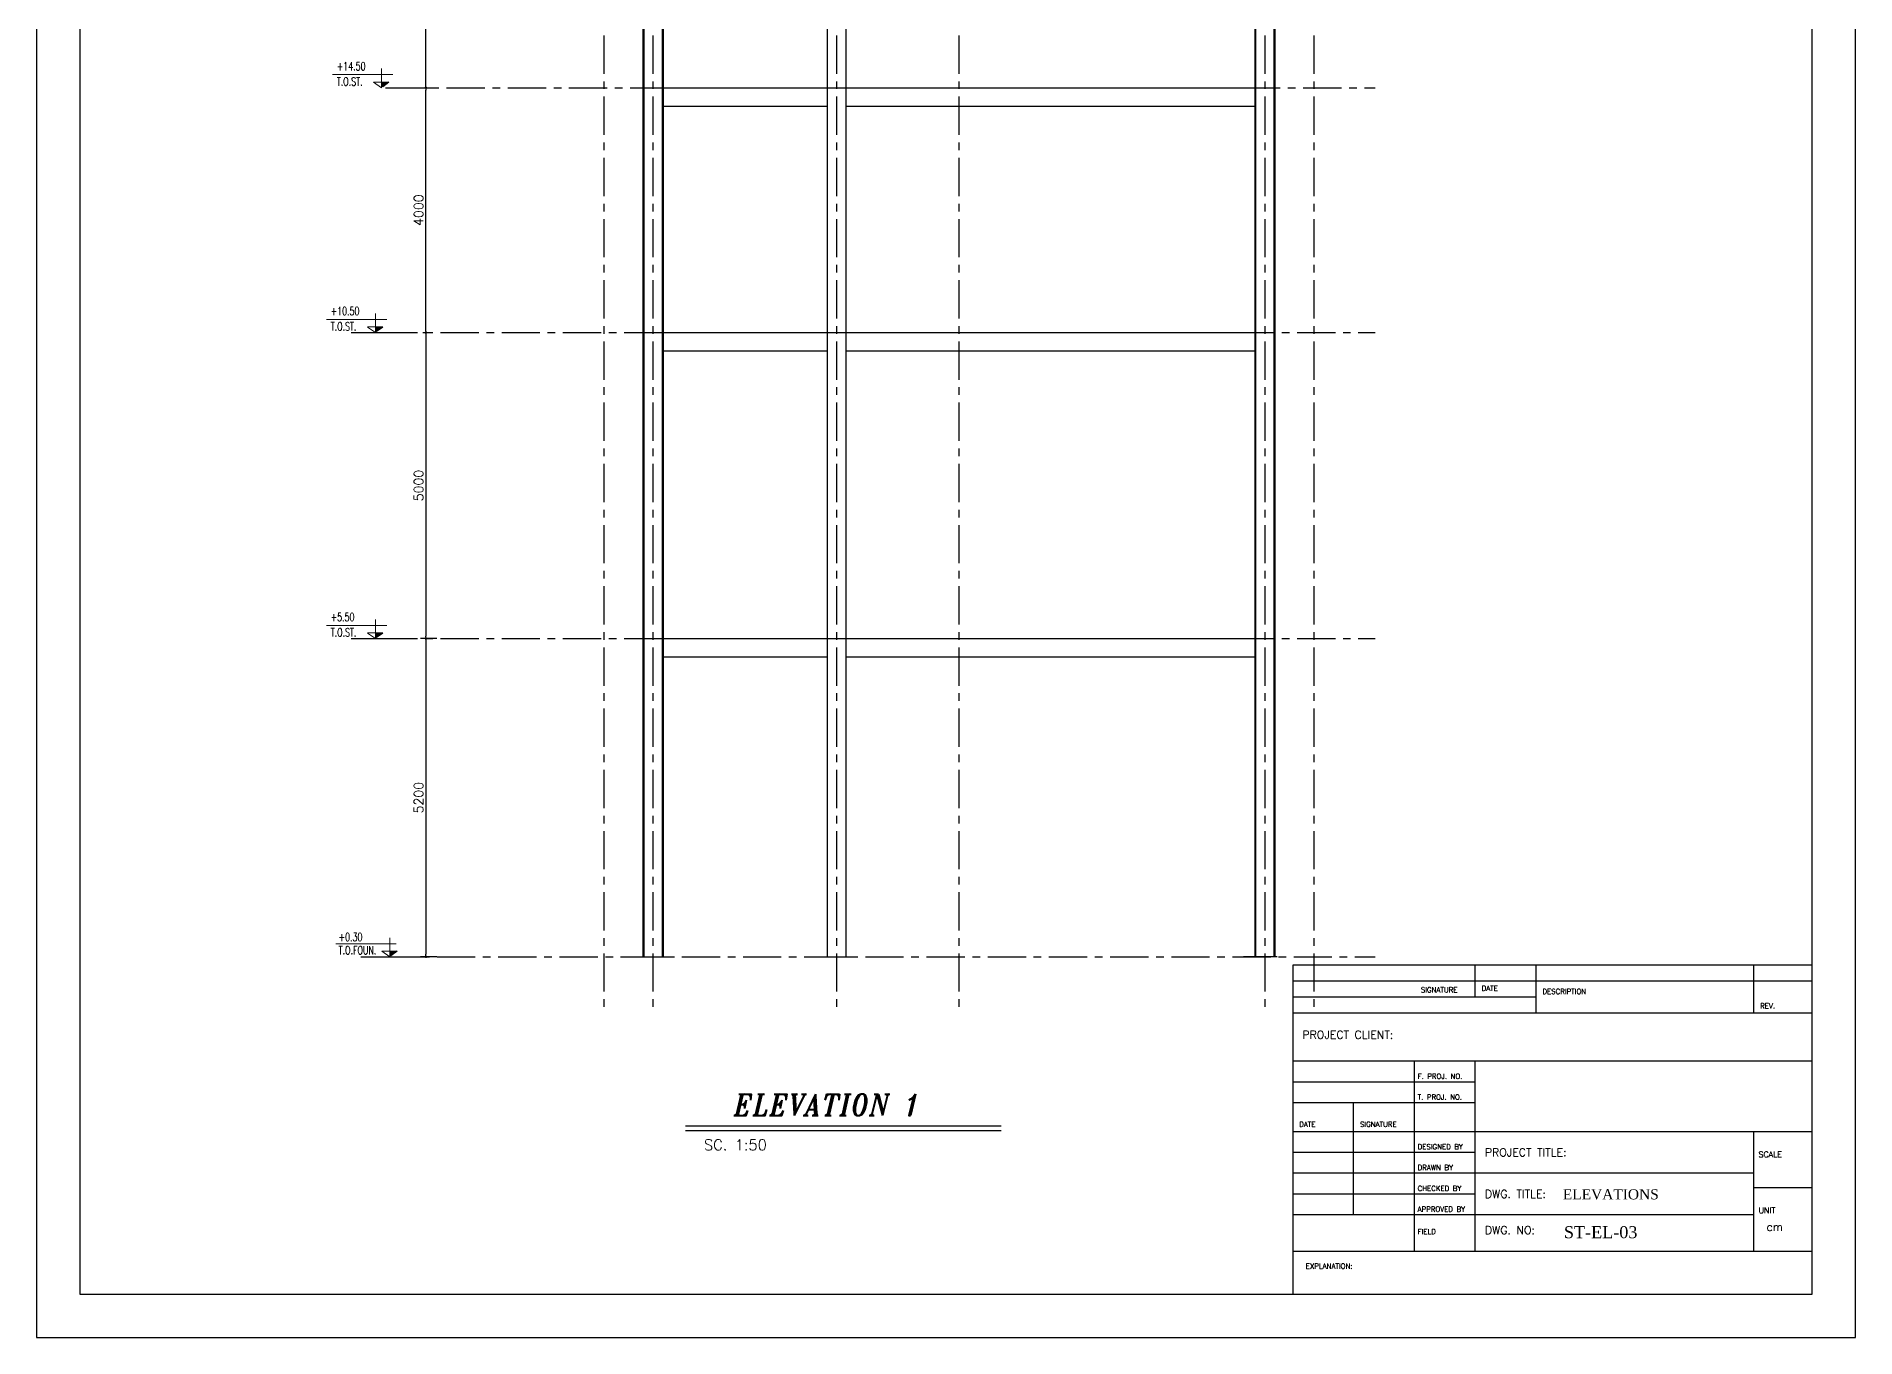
# Model space of a CAD drawing. Header units: inches. Extents: x 1387 to 2676, y -3554 to -2136.
# Drawn here: x 2520.3 to 2579.7, y -3086.3 to -3043.8 of the extents above; entities that cross this region are included whole.
import ezdxf

# ---------------------------------------------------------------- set-up
doc = ezdxf.new("R2010")
doc.units = ezdxf.units.IN
doc.header["$MEASUREMENT"] = 0
doc.linetypes.add('CENTER', pattern=[2, 1.25, -0.25, 0.25, -0.25])
doc.linetypes.add('HIDDEN', pattern=[0.375, 0.25, -0.125])
for name, color, linetype in [('1', 1, 'Continuous'), ('2H', 2, 'HIDDEN'), ('3', 3, 'HIDDEN'), ('3G', 3, 'Continuous'), ('4C', 4, 'Continuous'), ('6M', 6, 'Continuous'), ('AXE', 1, 'CENTER'), ('D', 1, 'Continuous'), ('DIM', 8, 'Continuous'), ('Layer4', 118, 'Continuous'), ('LEVEL', 3, 'HIDDEN'), ('Pich', 2, 'Continuous')]:
    doc.layers.add(name, color=color, linetype=linetype)
doc.layers.add('2', color=2, linetype='Continuous', lineweight=9)
doc.styles.add('ITALICT', font='italict')
doc.styles.add('ROMANS', font='ROMANS')
doc.styles.add('ROMANT', font='romant')
doc.styles.add('style1', font='times.ttf')
doc.dimstyles.new('1-50-2', dxfattribs={"dimtxt": 0.3, "dimasz": 0.08, "dimexe": 0.18, "dimexo": 0.0625, "dimgap": 0.09, "dimtad": 1, "dimdec": 0, "dimlfac": 500, "dimdsep": 46, "dimtxsty": 'ROMANT', "dimblk": 'DOT', "dimcen": 0.09, "dimclrd": 1, "dimclre": 1, "dimclrt": 3, "dimadec": 0, "dimazin": 0, "dimtfac": 1, "dimtdec": 0, "dimtix": 1, "dimtofl": 0, "dimtmove": 2, "dimatfit": 3, "dimldrblk": 'DOT', "dimfxl": 1, "dimtolj": 1, "dimarcsym": 0})

# ---------------------------------------------------------------- blocks, each defined once
blk = doc.blocks.new('DOT')
at = {"layer": 'DIM', "color": 0, "linetype": 'ByBlock'}
blk.add_line((-0.5, 0), (-1, 0), dxfattribs=at)
at = {"layer": 'DIM', "color": 0, "linetype": 'ByBlock', "const_width": 0.5}
blk.add_lwpolyline([(-0.25, 0, 1), (0.25, 0, 1)], format="xyb", close=True, dxfattribs=at)
blk = doc.blocks.new('*D2718')
at = {"layer": 'Defpoints', "color": 0, "transparency": 16777216}
for p in [(2532.823, -3045.449), (2532.984, -3045.449), (2532.823, -3053.449)]:
    blk.add_point(p, dxfattribs=at)
at = {"layer": 'Pich', "color": 1, "lineweight": -2, "transparency": 16777216}
for p, q in [((2532.885, -3045.449), (2533.164, -3045.449)), ((2532.984, -3053.369), (2532.984, -3045.529)), ((2532.885, -3053.449), (2533.164, -3053.449))]:
    blk.add_line(p, q, dxfattribs=at)
at = {"layer": 'Pich', "color": 1, "lineweight": -2, "transparency": 16777216, "xscale": 0.08, "yscale": 0.08, "zscale": 0.08}
for p, rotation in [((2532.984, -3045.449), 90), ((2532.984, -3053.449), 270)]:
    blk.add_blockref('DOT', p, dxfattribs=dict(at, rotation=rotation))
at = {"layer": 'Pich', "color": 3, "transparency": 16777216, "insert": (2532.744, -3049.449), "char_height": 0.3, "attachment_point": 5, "rotation": 90, "style": 'ROMANT'}
blk.add_mtext('\\A1;4000', dxfattribs=at)
blk = doc.blocks.new('_Dot')
at = {"layer": 'DIM', "color": 0, "lineweight": -2}
blk.add_line((-0.5, 0), (-1, 0), dxfattribs=at)
at = {"layer": 'DIM', "color": 0, "const_width": 0.5}
blk.add_lwpolyline([(-0.25, 0, 1), (0.25, 0, 1)], format="xyb", close=True, dxfattribs=at)
blk = doc.blocks.new('*D2719')
at = {"layer": 'Defpoints', "color": 0, "transparency": 16777216}
for p in [(2532.984, -3053.449), (2532.984, -3063.449), (2532.984, -3063.449)]:
    blk.add_point(p, dxfattribs=at)
at = {"layer": 'Pich', "color": 1, "lineweight": -2, "transparency": 16777216}
for p, q in [((2533.047, -3053.449), (2533.164, -3053.449)), ((2532.984, -3053.529), (2532.984, -3063.369)), ((2533.047, -3063.449), (2533.164, -3063.449))]:
    blk.add_line(p, q, dxfattribs=at)
at = {"layer": 'Pich', "color": 1, "lineweight": -2, "transparency": 16777216, "xscale": 0.08, "yscale": 0.08, "zscale": 0.08}
for p, rotation in [((2532.984, -3053.449), 90), ((2532.984, -3063.449), 270)]:
    blk.add_blockref('DOT', p, dxfattribs=dict(at, rotation=rotation))
at = {"layer": 'Pich', "color": 3, "transparency": 16777216, "insert": (2532.744, -3058.449), "char_height": 0.3, "attachment_point": 5, "rotation": 90, "style": 'ROMANT'}
blk.add_mtext('\\A1;5000', dxfattribs=at)
blk = doc.blocks.new('*D2720')
at = {"layer": 'Defpoints', "color": 0, "transparency": 16777216}
for p in [(2533.404, -3063.449), (2532.984, -3073.849), (2533.404, -3073.849)]:
    blk.add_point(p, dxfattribs=at)
at = {"layer": 'Pich', "color": 1, "lineweight": -2, "transparency": 16777216}
for p, q in [((2533.342, -3063.449), (2532.804, -3063.449)), ((2532.984, -3063.529), (2532.984, -3073.769)), ((2533.342, -3073.849), (2532.804, -3073.849))]:
    blk.add_line(p, q, dxfattribs=at)
at = {"layer": 'Pich', "color": 1, "lineweight": -2, "transparency": 16777216, "xscale": 0.08, "yscale": 0.08, "zscale": 0.08}
for p, rotation in [((2532.984, -3063.449), 90), ((2532.984, -3073.849), 270)]:
    blk.add_blockref('DOT', p, dxfattribs=dict(at, rotation=rotation))
at = {"layer": 'Pich', "color": 3, "transparency": 16777216, "insert": (2532.744, -3068.649), "char_height": 0.3, "attachment_point": 5, "rotation": 90, "style": 'ROMANT'}
blk.add_mtext('\\A1;5200', dxfattribs=at)
blk = doc.blocks.new('*D2721')
at = {"layer": 'Defpoints', "color": 0, "transparency": 16777216}
for p in [(2532.814, -3036.449), (2532.984, -3036.449), (2532.814, -3045.449)]:
    blk.add_point(p, dxfattribs=at)
at = {"layer": 'Pich', "color": 1, "lineweight": -2, "transparency": 16777216}
for p, q in [((2532.877, -3036.449), (2533.164, -3036.449)), ((2532.984, -3045.369), (2532.984, -3036.529)), ((2532.877, -3045.449), (2533.164, -3045.449))]:
    blk.add_line(p, q, dxfattribs=at)
at = {"layer": 'Pich', "color": 1, "lineweight": -2, "transparency": 16777216, "xscale": 0.08, "yscale": 0.08, "zscale": 0.08}
for p, rotation in [((2532.984, -3036.449), 90), ((2532.984, -3045.449), 270)]:
    blk.add_blockref('DOT', p, dxfattribs=dict(at, rotation=rotation))
at = {"layer": 'Pich', "color": 3, "transparency": 16777216, "insert": (2532.744, -3040.949), "char_height": 0.3, "attachment_point": 5, "rotation": 90, "style": 'ROMANT'}
blk.add_mtext('\\A1;4500', dxfattribs=at)

msp = doc.modelspace()

# ---------------------------------------------------------------- linework, layer by layer
at = {"layer": '1'}
for p, q in [((2561.31999673, -3074.12384913), (2561.31999673, -3084.87896664)), ((2561.31999673, -3074.12384913), (2561.31999673, -3083.4663831)), ((2578.30094543, -3074.12384913), (2561.31999673, -3074.12384913)), ((2567.28423837, -3075.17020732), (2567.28423837, -3074.12384913)), ((2569.27231892, -3075.69338641), (2569.27231892, -3074.12384913)), ((2576.38755456, -3075.69338641), (2576.38755456, -3074.12384913)), ((2578.30094543, -3074.64702823), (2561.31999673, -3074.64702823)), ((2569.27231892, -3075.17020732), (2561.31999673, -3075.17020732)), ((2578.30094543, -3075.69338641), (2561.31999673, -3075.69338641)), ((2578.30094543, -3077.26292368), (2561.31999673, -3077.26292368)), ((2565.29615783, -3083.4663831), (2565.29615783, -3077.26292368)), ((2567.28423837, -3083.4663831), (2567.28423837, -3077.26292368)), ((2567.28423837, -3077.9430565), (2561.31999673, -3077.9430565)), ((2567.28423837, -3078.62318932), (2561.31999673, -3078.62318932)), ((2563.30807728, -3082.28544296), (2563.30807728, -3078.62318932)), ((2567.28423837, -3079.56491168), (2561.31999673, -3079.56491168)), ((2578.30094543, -3079.56491168), (2567.28423837, -3079.56491168)), ((2576.38755456, -3083.4663831), (2576.38755456, -3079.56491168)), ((2567.28423837, -3080.2450445), (2561.31999673, -3080.2450445)), ((2576.38755456, -3080.92517732), (2561.31999673, -3080.92517732)), ((2578.30094543, -3081.3960385), (2576.38755456, -3081.3960385)), ((2567.28423837, -3081.60531014), (2561.31999673, -3081.60531014)), ((2567.28423837, -3082.28544296), (2561.31999673, -3082.28544296)), ((2576.38755456, -3082.28544296), (2567.28423837, -3082.28544296)), ((2561.31999673, -3083.4663831), (2578.30094543, -3083.4663831))]:
    msp.add_line(p, q, dxfattribs=at)
msp.add_lwpolyline([(2578.30094543, -3084.87896664), (2578.30094543, -3003.61061648), (2521.6679488, -3003.61061648), (2521.6679488, -3084.87896664)], close=True, dxfattribs=at)
at = {"layer": '2'}
for p, q in [((2531.90279796, -3045.02090256, 0.01499996), (2529.9311449, -3045.02090256, 0.01499996)), ((2531.53289106, -3045.44901647, 0.01499996), (2531.53289106, -3044.82458581, 0.01499996)), ((2531.53289106, -3045.44901647, 0.01499996), (2531.2728462, -3045.26885362, 0.01499996)), ((2531.27291279, -3045.26414277, 0.01499996), (2531.77299907, -3045.26414277, 0.01499996)), ((2531.33289106, -3053.44901647), (2531.33289106, -3052.82458581)), ((2531.70279796, -3053.02090256), (2529.7311449, -3053.02090256)), ((2531.33289106, -3053.44901647), (2531.0728462, -3053.26885362)), ((2531.07291279, -3053.26414277), (2531.57299907, -3053.26414277)), ((2531.70279796, -3063.02090256), (2529.7311449, -3063.02090256)), ((2531.33289106, -3063.44901647), (2531.33289106, -3062.82458581)), ((2531.33289106, -3063.44901647), (2531.0728462, -3063.26885362)), ((2531.07291279, -3063.26414277), (2531.57299907, -3063.26414277)), ((2532.01503824, -3073.42090256), (2530.04338518, -3073.42090256)), ((2531.80219225, -3073.84901647), (2531.54214739, -3073.66885362)), ((2531.54221398, -3073.66414277), (2532.04230026, -3073.66414277)), ((2531.80219225, -3073.84901647), (2531.80219225, -3073.22458581))]:
    msp.add_line(p, q, dxfattribs=at)
at = {"layer": '2H'}
for p, q in [((2531.77293248, -3045.26885362, 0.01499996), (2531.53289106, -3045.44901647, 0.01499996)), ((2531.57293248, -3053.26885362), (2531.33289106, -3053.44901647)), ((2531.57293248, -3063.26885362), (2531.33289106, -3063.44901647)), ((2532.04223367, -3073.66885362), (2531.80219225, -3073.84901647))]:
    msp.add_line(p, q, dxfattribs=at)
at = {"layer": '3'}
for points in [[(2531.53289106, -3045.44901647, 0.01499996), (2531.77293248, -3045.26885362, 0.01499996), (2531.53289106, -3045.26885362, 0.01499996)], [(2531.33289106, -3053.44901647), (2531.57293248, -3053.26885362), (2531.33289106, -3053.26885362)], [(2531.33289106, -3063.44901647), (2531.57293248, -3063.26885362), (2531.33289106, -3063.26885362)], [(2531.80219225, -3073.84901647), (2532.04223367, -3073.66885362), (2531.80219225, -3073.66885362)]]:
    msp.add_solid(points, dxfattribs=at)
at = {"layer": '3G'}
for p, q in [((2540.07524333, -3011.4490165), (2540.07530217, -3073.8490165)), ((2540.10524333, -3011.44611232), (2540.10530217, -3073.84901647)), ((2540.70524327, -3011.3880294), (2540.70530217, -3073.84901647)), ((2540.73524327, -3011.38512525), (2540.73530217, -3073.84901644)), ((2560.07535822, -3011.38512525), (2560.07529932, -3073.84901644)), ((2560.10535821, -3011.3880294), (2560.10529932, -3073.84901647)), ((2560.70535816, -3011.44611232), (2560.70529932, -3073.84901647)), ((2560.73535816, -3011.4490165), (2560.73529932, -3073.8490165)), ((2546.10533783, -3020.14904287, -0.01499984), (2546.10524823, -3073.84903156)), ((2546.70533783, -3020.14904287, -0.01499984), (2546.70524823, -3073.84903156)), ((2540.70529236, -3045.44901647), (2546.1053065, -3045.4490127)), ((2546.70528333, -3045.44902778, -0.01499996), (2560.1054141, -3045.44903156, 0.01499996)), ((2540.70529236, -3046.04901647), (2546.1053065, -3046.0490127)), ((2546.70528333, -3046.04902778, -0.01499996), (2560.1054141, -3046.04903156, 0.01499996)), ((2540.70529236, -3053.44901647, -0.01499996), (2546.1053065, -3053.4490127, -0.01499996)), ((2546.70528333, -3053.44902778, -0.02999992), (2560.1054141, -3053.44903156)), ((2540.70529236, -3054.04901647, -0.01499996), (2546.1053065, -3054.0490127, -0.01499996)), ((2546.70528333, -3054.04902778, -0.02999992), (2560.1054141, -3054.04903156)), ((2540.70529236, -3063.44901647, -0.01499996), (2546.1053065, -3063.4490127, -0.01499996)), ((2546.70528333, -3063.44902778, -0.02999992), (2560.1054141, -3063.44903156)), ((2540.70529236, -3064.04901647, -0.01499996), (2546.1053065, -3064.0490127, -0.01499996)), ((2546.70528333, -3064.04902778, -0.02999992), (2560.1054141, -3064.04903156)), ((2540.00530173, -3073.84901675), (2541.10530173, -3073.84901562)), ((2545.70550604, -3073.84922129), (2547.10550604, -3073.84919338)), ((2560.80529975, -3073.84901675), (2559.70529975, -3073.84901562)), ((2541.48655121, -3079.52898556), (2551.78301905, -3079.52898556))]:
    msp.add_line(p, q, dxfattribs=at)
at = {"layer": '3G', "linetype": 'ByBlock'}
msp.add_line((2541.47373025, -3079.52898556), (2551.78301905, -3079.52898556), dxfattribs=at)
at = {"layer": '6M', "color": 4}
msp.add_line((2541.47373025, -3079.37841843), (2551.78301905, -3079.37841843), dxfattribs=at)
at = {"layer": 'AXE'}
for p, q in [((2538.80523146, -3007.73912541), (2538.80530391, -3075.70296879)), ((2540.40523146, -3007.7391239), (2540.40530391, -3075.70296728)), ((2546.40531893, -3007.7391239), (2546.40539138, -3075.70296728)), ((2550.40531142, -3007.7391239), (2550.40523897, -3075.70296728)), ((2560.40535638, -3007.7391239), (2560.40528393, -3075.70296728)), ((2562.00539138, -3007.73912541), (2562.00531893, -3075.70296879)), ((2531.66136046, -3045.44901647), (2564.01706309, -3045.44901647)), ((2531.46136046, -3053.44901647, -0.01499996), (2564.01706309, -3053.44901647, -0.01499996)), ((2531.46136046, -3063.44901647, -0.01499996), (2564.01706309, -3063.44901647, -0.01499996)), ((2531.34985088, -3073.84901647), (2564.01706309, -3073.84901647))]:
    msp.add_line(p, q, dxfattribs=at)
at = {"layer": 'D'}
for p, q in [((2530.54027854, -3053.44901647), (2532.69063934, -3053.44901647)), ((2530.54027854, -3063.44901647), (2532.69063934, -3063.44901647)), ((2530.85251882, -3073.84901647), (2533.00287962, -3073.84901647))]:
    msp.add_line(p, q, dxfattribs=at)
at = {"layer": 'Layer4'}
msp.add_lwpolyline([(2520.25212388, -3002.19479156), (2520.25212388, -3086.29479156), (2579.71677035, -3086.29479156), (2579.71677035, -3002.19479156)], close=True, dxfattribs=at)

# ---------------------------------------------------------------- texts
at = {"layer": '1'}
for s, height, style, p in [('SIGNATURE', 0.167417309, 'ROMANS', (2565.50542946, -3075.01325359)), ('DATE', 0.167417309, 'ROMANS', (2567.49351001, -3074.96093568)), ('DESCRIPTION', 0.1674173092, 'ROMANS', (2569.48159056, -3075.0655715)), ('REV.', 0.167417309, 'ROMANS', (2576.5968262, -3075.53643268)), ('PROJECT CLIENT:', 0.2615895456, 'ROMANS', (2561.63390419, -3076.52773511)), ('F. PROJ. NO.', 0.1674173092, 'ROMANS', (2565.40079365, -3077.83842068)), ('T. PROJ. NO.', 0.1674173092, 'ROMANS', (2565.40079365, -3078.5185535)), ('DATE', 0.167417309, 'ROMANS', (2561.52926837, -3079.40795795)), ('SIGNATURE', 0.167417309, 'ROMANS', (2563.51734892, -3079.40795795)), ('DESIGNED BY', 0.1674173092, 'ROMANS', (2565.40079365, -3080.14040868)), ('PROJECT TITLE:', 0.2615895456, 'ROMANS', (2567.59814583, -3080.37205209)), ('SCALE', 0.188344473, 'ROMANS', (2576.54450829, -3080.40199823)), ('DRAWN BY', 0.167417309, 'ROMANS', (2565.40079365, -3080.8205415)), ('CHECKED BY', 0.167417309, 'ROMANS', (2565.40079365, -3081.50067432)), ('ELEVATIONS', 0.333526671, 'style1', (2570.14730268, -3081.77846324)), ('APPROVED BY', 0.1674173092, 'ROMANS', (2565.40079365, -3082.18080714)), ('DWG. TITLE:', 0.2615895456, 'ROMANS', (2567.59814583, -3081.73231772)), ('UNIT', 0.188344473, 'ROMANS', (2576.54450829, -3082.23312505)), ('ST-EL-03', 0.392384318, 'style1', (2570.18199682, -3083.04514374)), ('cm', 0.261589546, 'ROMANS', (2576.80609783, -3082.80862205)), ('FIELD', 0.167417309, 'ROMANS', (2565.40079365, -3082.91325787)), ('DWG. NO:', 0.261589546, 'ROMANS', (2567.59814583, -3082.91325787)), ('EXPLANATION:', 0.1674173092, 'ROMANS', (2561.74409658, -3084.04199694))]:
    msp.add_text(s, height=height, dxfattribs=dict(at, style=style)).set_placement(p)
at = {"layer": '3G', "style": 'ROMANS'}
msp.add_text('SC. 1:50', height=0.35, dxfattribs=at).set_placement((2542.07314148, -3080.16977393))
at = {"layer": '4C', "style": 'ITALICT', "width": 0.9}
msp.add_text('ELEVATION 1', height=0.7, dxfattribs=at).set_placement((2543.04904091, -3079.03842062))
at = {"layer": 'LEVEL', "style": 'ROMANS', "width": 0.7}
for s, p in [('T.O.ST.  ', (2530.07194312, -3045.38251535, 0.01499996)), ('+14.50', (2530.07194312, -3044.88126843, 0.01499996)), ('+10.50', (2529.87194312, -3052.88126843)), ('T.O.ST.  ', (2529.87194312, -3053.38251535)), ('+5.50', (2529.87194312, -3062.88126843)), ('T.O.ST.  ', (2529.87194312, -3063.38251535)), ('+0.30', (2530.1320412, -3073.33996387)), ('T.O.FOUN.', (2530.1320412, -3073.76952123))]:
    msp.add_text(s, height=0.27, dxfattribs=at).set_placement(p)

# ---------------------------------------------------------------- dimensions: what is measured, and where the dimension line sits
at = {"layer": 'Pich'}
for base, p1, p2, picture, middle in [((2532.98435164, -3036.44901647), (2532.81435164, -3045.44901647), (2532.81435164, -3036.44901647), '*D2721', (2532.74435164, -3040.94901647)), ((2532.98435164, -3045.44901647), (2532.82287592, -3053.44901647), (2532.82287592, -3045.44901647), '*D2718', (2532.74435164, -3049.44901647)), ((2532.98435164, -3063.44901647), (2532.98435164, -3053.44901647), (2532.98435164, -3063.44901647), '*D2719', (2532.74435164, -3058.44901647)), ((2532.98435164, -3073.84901647), (2533.40435164, -3063.44901647), (2533.40435164, -3073.84901647), '*D2720', (2532.74435164, -3068.64901647))]:
    dim = msp.add_linear_dim(base=base, p1=p1, p2=p2, angle=90, dimstyle='1-50-2', dxfattribs=at)
    dim.commit()
    dim.dimension.update_dxf_attribs({"geometry": picture, "text_midpoint": middle})

doc.saveas('drawing.dxf')
